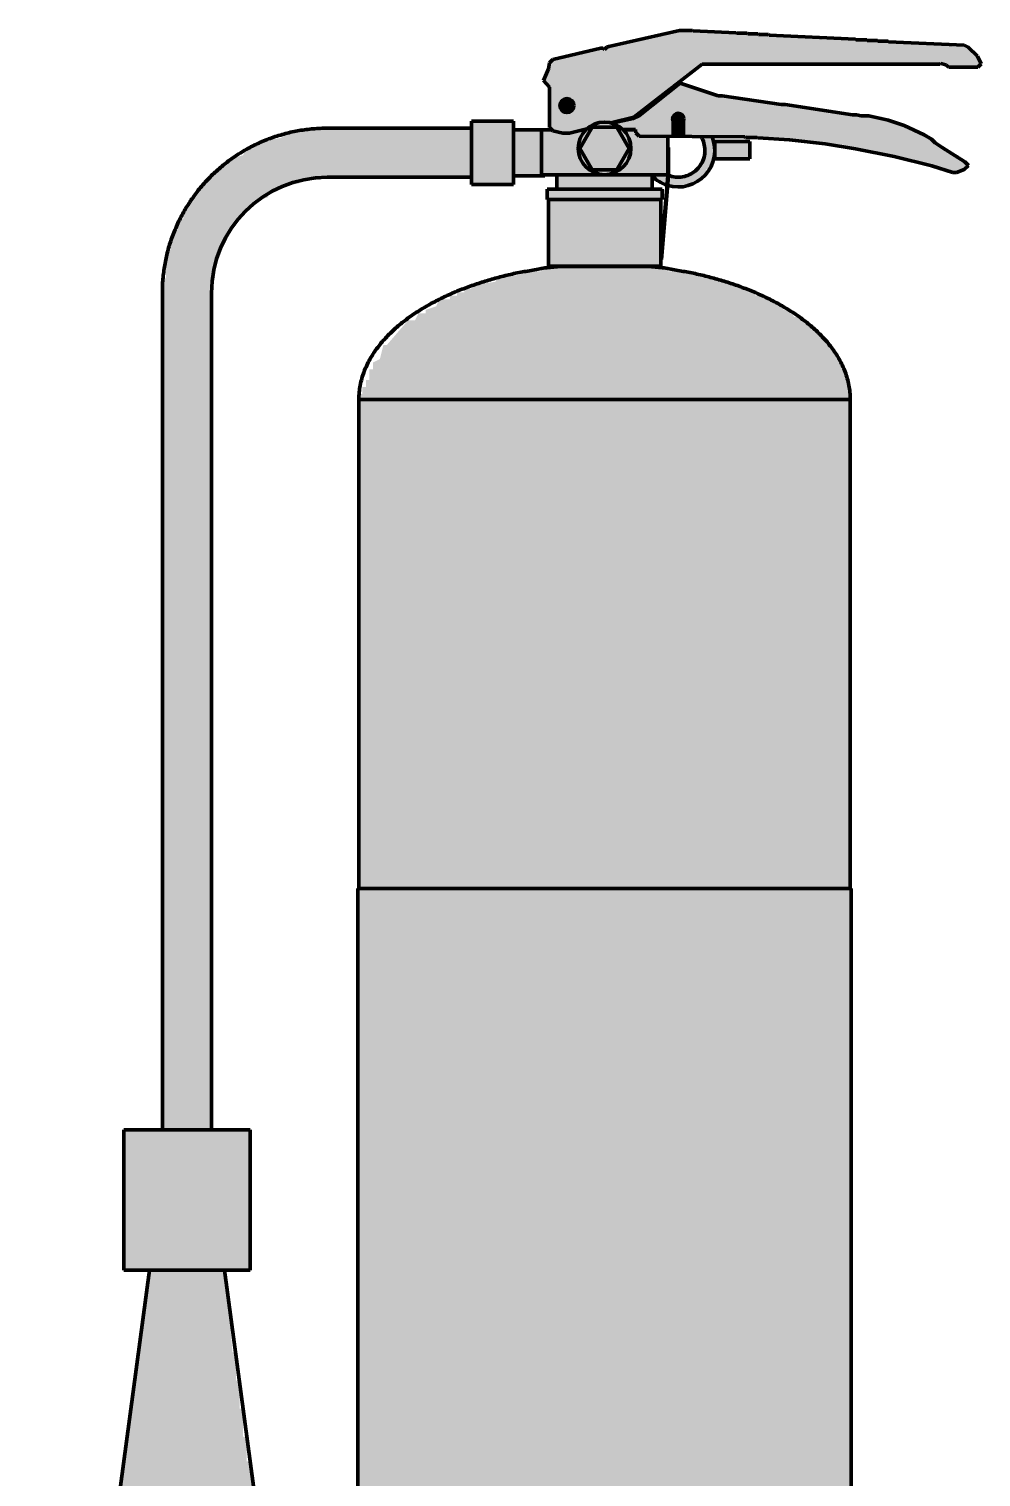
# Model space of a CAD drawing. Header units: millimetres. Extents: x 0 to 420, y 0 to 297.
# Drawn here: x 79.44 to 106.56, y 202.02 to 243.27 of the extents above; entities that cross this region are included whole.
import ezdxf

# ---------------------------------------------------------------- set-up
doc = ezdxf.new("R2010")
doc.units = ezdxf.units.MM
doc.layers.add('01-VISIBLE', color=7, linetype='CONTINUOUS', lineweight=70)
doc.layers.add('13-GRAFICA', color=30, linetype='CONTINUOUS', lineweight=18)

msp = doc.modelspace()

# ---------------------------------------------------------------- hatches: boundary and pattern name
at = {"layer": '13-GRAFICA', "true_color": 0xb21820}
h = msp.add_hatch(color=7, dxfattribs=at)
h.dxf.hatch_style = 1
h.paths.add_polyline_path([(95.737, 242.67), (95.737, 242.77), (96.136, 242.77), (96.136, 242.87), (96.636, 242.87), (96.636, 242.97), (97.037, 242.97), (97.037, 243.07), (97.537, 243.07), (97.537, 243.17), (97.936, 243.17), (97.936, 243.27), (98.337, 243.27), (98.337, 243.17), (100.236, 243.17), (100.236, 243.07), (102.036, 243.07), (102.036, 242.97), (103.936, 242.97), (103.936, 242.87), (105.737, 242.87), (105.737, 242.77), (106.237, 242.77), (106.237, 242.67), (106.537, 242.47), (106.537, 242.17), (105.636, 242.17), (105.636, 242.27), (98.537, 242.27), (98.337, 241.97), (98.136, 241.97), (97.936, 241.67), (97.736, 241.67), (97.436, 241.27), (97.236, 241.27), (97.037, 240.97), (96.837, 240.97), (96.837, 240.87), (96.537, 240.77), (96.537, 240.67), (95.436, 240.57), (95.337, 240.37), (94.936, 240.37), (94.936, 240.97), (94.936, 241.27), (94.936, 242.582)])
h = msp.add_hatch(color=7, dxfattribs=at)
h.dxf.hatch_style = 1
h.paths.add_polyline_path([(94.837, 242.47), (94.837, 242.57), (94.936, 242.582), (94.936, 241.27), (94.636, 241.27), (94.537, 240.97), (94.537, 242.42)])
h = msp.add_hatch(color=7, dxfattribs=at)
h.dxf.hatch_style = 1
h.paths.add_polyline_path([(94.237, 240.47), (94.237, 241.67), (94.136, 241.67), (94.237, 242.37), (94.537, 242.42), (94.537, 240.97), (94.537, 240.37), (94.337, 240.37), (94.337, 240.47)])
h = msp.add_hatch(color=7, dxfattribs=at)
h.dxf.hatch_style = 1
h.paths.add_polyline_path([(98.036, 241.77), (98.036, 241.67), (98.136, 241.67), (98.136, 240.77), (98.036, 240.77), (98.036, 240.87), (97.837, 240.87), (97.736, 240.67), (97.736, 241.545)])
h = msp.add_hatch(color=7, dxfattribs=at)
h.dxf.hatch_style = 1
h.paths.add_polyline_path([(96.237, 240.47), (96.136, 240.67), (96.636, 240.67), (96.636, 240.77), (96.837, 240.77), (96.936, 240.97), (97.136, 240.97), (97.436, 241.37), (97.636, 241.37), (97.636, 241.47), (97.736, 241.545), (97.736, 240.67), (97.736, 240.17), (96.837, 240.17), (96.736, 240.37), (96.337, 240.37), (96.337, 240.47)])
h = msp.add_hatch(color=7, dxfattribs=at)
h.dxf.hatch_style = 1
h.paths.add_polyline_path([(98.337, 241.67), (98.337, 241.57), (98.636, 241.57), (98.636, 241.47), (98.936, 241.47), (98.936, 241.37), (99.537, 241.37), (99.537, 241.27), (100.136, 241.27), (100.136, 241.17), (100.837, 241.17), (100.837, 241.07), (101.636, 241.07), (101.636, 240.97), (102.236, 240.97), (102.236, 240.87), (103.737, 240.77), (103.737, 240.67), (104.037, 240.67), (104.037, 240.57), (104.337, 240.57), (104.337, 240.47), (104.537, 240.47), (104.537, 240.37), (105.037, 240.27), (105.237, 239.97), (105.436, 239.97), (105.537, 239.77), (105.936, 239.67), (105.936, 239.57), (106.136, 239.47), (106.136, 239.27), (105.636, 239.17), (105.636, 239.27), (104.936, 239.37), (104.936, 239.47), (104.537, 239.47), (104.537, 239.57), (104.136, 239.57), (104.136, 239.67), (103.636, 239.67), (103.636, 239.77), (103.136, 239.77), (103.136, 239.87), (102.636, 239.87), (102.636, 239.97), (101.936, 239.97), (101.936, 240.07), (100.936, 240.07), (100.936, 240.17), (98.136, 240.17), (98.136, 240.67), (98.136, 240.77), (98.136, 241.67)])
at = {"layer": '13-GRAFICA', "true_color": 0xd6d9de}
h = msp.add_hatch(color=7, dxfattribs=at)
h.dxf.hatch_style = 1
h.paths.add_polyline_path([(94.636, 240.87), (94.537, 241.17), (94.636, 241.17), (94.636, 241.27), (94.936, 241.27), (94.936, 240.97)])
at = {"layer": '13-GRAFICA', "true_color": 0xb21820}
h = msp.add_hatch(color=7, dxfattribs=at)
h.dxf.hatch_style = 1
h.paths.add_polyline_path([(94.936, 240.27), (94.537, 240.27), (94.537, 240.37), (94.537, 240.97), (94.837, 240.87), (94.837, 240.97), (94.936, 240.97), (94.936, 240.37)])
at = {"layer": '13-GRAFICA', "true_color": 0xcba23e}
h = msp.add_hatch(color=7, dxfattribs=at)
h.dxf.hatch_style = 1
h.paths.add_polyline_path([(92.037, 238.87), (92.037, 240.67), (93.237, 240.67), (93.237, 238.87)])
h = msp.add_hatch(color=7, dxfattribs=at)
h.dxf.hatch_style = 1
h.paths.add_polyline_path([(93.237, 239.07), (93.237, 240.37), (94.537, 240.37), (94.537, 240.27), (94.936, 240.27), (94.936, 240.37), (95.337, 240.37), (95.436, 240.57), (96.237, 240.57), (96.337, 240.37), (96.736, 240.37), (96.837, 240.17), (97.636, 240.17), (97.636, 239.07)])
at = {"layer": '13-GRAFICA', "true_color": 0xd6d9de}
h = msp.add_hatch(color=7, dxfattribs=at)
h.dxf.hatch_style = 1
h.paths.add_polyline_path([(97.837, 240.87), (98.136, 240.77), (98.036, 240.57), (97.736, 240.67)])
at = {"layer": '13-GRAFICA', "true_color": 0xb21820}
h = msp.add_hatch(color=7, dxfattribs=at)
h.dxf.hatch_style = 1
h.paths.add_polyline_path([(97.736, 240.17), (97.736, 240.67), (98.036, 240.57), (98.036, 240.67), (98.136, 240.67), (98.136, 240.17)])
at = {"layer": '13-GRAFICA', "true_color": 0x202020}
h = msp.add_hatch(color=7, dxfattribs=at)
h.dxf.hatch_style = 1
h.paths.add_polyline_path([(83.237, 211.87), (83.237, 236.17), (83.337, 236.17), (83.337, 236.87), (83.436, 236.87), (83.636, 237.77), (83.837, 237.87), (83.837, 238.07), (83.936, 238.07), (83.936, 238.27), (84.136, 238.37), (84.136, 238.57), (84.237, 238.57), (85.136, 239.57), (85.537, 239.67), (85.636, 239.87), (85.837, 239.87), (85.837, 239.97), (86.037, 239.97), (86.037, 240.07), (86.636, 240.17), (86.636, 240.27), (86.837, 240.27), (86.837, 240.37), (87.737, 240.37), (87.737, 240.47), (92.037, 240.47), (92.037, 239.07), (87.737, 239.07), (87.737, 238.97), (87.136, 238.97), (87.136, 238.87), (86.537, 238.77), (86.537, 238.67), (86.337, 238.67), (86.237, 238.47), (85.837, 238.37), (85.837, 238.27), (85.337, 237.87), (85.337, 237.67), (85.136, 237.57), (85.136, 237.37), (85.037, 237.37), (85.037, 237.17), (84.936, 237.17), (84.936, 236.97), (84.837, 236.97), (84.837, 236.67), (84.737, 236.67), (84.737, 236.17), (84.636, 236.17), (84.636, 211.87)])
at = {"layer": '13-GRAFICA', "true_color": 0xd6d9de}
h = msp.add_hatch(color=7, dxfattribs=at)
h.dxf.hatch_style = 1
h.paths.add_polyline_path([(97.436, 238.97), (97.236, 238.97), (97.236, 239.07), (98.237, 239.07), (98.237, 239.17), (98.436, 239.17), (98.537, 239.47), (98.636, 239.47), (98.636, 239.77), (98.736, 239.77), (98.736, 239.87), (98.636, 239.87), (98.636, 240.17), (98.936, 240.17), (98.936, 239.37), (98.736, 239.27), (98.636, 238.97), (98.436, 238.97), (98.436, 238.87), (98.237, 238.87), (98.237, 238.77), (97.636, 238.77), (97.636, 238.87), (97.436, 238.87)])
at = {"layer": '13-GRAFICA', "true_color": 0xffd200}
h = msp.add_hatch(color=7, dxfattribs=at)
h.dxf.hatch_style = 1
h.paths.add_polyline_path([(98.936, 239.57), (98.936, 240.07), (99.936, 240.07), (99.936, 239.57)])
at = {"layer": '13-GRAFICA', "true_color": 0xcba23e}
h = msp.add_hatch(color=7, dxfattribs=at)
h.dxf.hatch_style = 1
h.paths.add_polyline_path([(94.436, 238.67), (94.436, 239.07), (97.236, 239.07), (97.236, 238.67)])
at = {"layer": '13-GRAFICA', "true_color": 0xb21820}
h = msp.add_hatch(color=7, dxfattribs=at)
h.dxf.hatch_style = 1
h.paths.add_polyline_path([(88.837, 218.77), (88.837, 232.87), (88.936, 232.87), (88.936, 233.07), (89.037, 233.07), (89.037, 233.27), (89.136, 233.27), (89.136, 233.57), (89.237, 233.57), (89.237, 233.77), (89.436, 233.87), (89.537, 234.27), (89.636, 234.27), (90.237, 234.97), (90.436, 234.97), (90.537, 235.17), (90.737, 235.17), (90.737, 235.27), (91.037, 235.37), (91.136, 235.57), (91.436, 235.57), (91.436, 235.67), (91.636, 235.67), (91.636, 235.77), (91.837, 235.77), (91.837, 235.87), (92.037, 235.87), (92.037, 235.97), (92.737, 236.07), (92.737, 236.17), (93.436, 236.27), (93.436, 236.37), (94.037, 236.37), (94.037, 236.47), (94.237, 236.47), (94.237, 238.67), (97.436, 238.67), (97.436, 236.47), (97.636, 236.47), (97.636, 236.37), (98.337, 236.37), (98.337, 236.27), (98.736, 236.27), (98.736, 236.17), (99.037, 236.17), (99.037, 236.07), (99.436, 236.07), (99.436, 235.97), (99.736, 235.97), (99.736, 235.87), (99.936, 235.87), (99.936, 235.77), (100.136, 235.77), (100.136, 235.67), (100.436, 235.67), (100.436, 235.57), (100.837, 235.47), (100.936, 235.27), (101.136, 235.27), (101.237, 235.07), (101.436, 235.07), (101.537, 234.87), (101.736, 234.87), (101.736, 234.77), (102.236, 234.37), (102.236, 234.17), (102.436, 234.07), (102.436, 233.87), (102.636, 233.77), (102.636, 233.47), (102.736, 233.47), (102.736, 233.17), (102.837, 233.17), (102.837, 218.77)])
at = {"layer": '13-GRAFICA', "true_color": 0xffffff}
h = msp.add_hatch(color=7, dxfattribs=at)
h.dxf.hatch_style = 1
h.paths.add_polyline_path([(88.837, 195.37), (88.837, 218.77), (102.837, 218.77), (102.837, 195.37)])
at = {"layer": '13-GRAFICA', "true_color": 0x202020}
h = msp.add_hatch(color=7, dxfattribs=at)
h.dxf.hatch_style = 1
h.paths.add_polyline_path([(82.136, 207.87), (82.136, 211.87), (85.737, 211.87), (85.737, 207.87)])
h = msp.add_hatch(color=7, dxfattribs=at)
h.dxf.hatch_style = 1
h.paths.add_polyline_path([(80.136, 187.27), (80.237, 188.77), (80.337, 188.77), (80.337, 189.47), (80.436, 189.47), (80.436, 190.17), (80.537, 190.17), (80.537, 190.97), (80.636, 190.97), (80.636, 191.67), (80.737, 191.67), (80.737, 192.47), (80.837, 192.47), (80.837, 193.17), (80.936, 193.17), (80.936, 193.97), (81.037, 193.97), (81.037, 194.67), (81.136, 194.67), (81.136, 195.37), (81.237, 195.37), (81.237, 196.17), (81.337, 196.17), (81.337, 196.87), (81.436, 196.87), (81.436, 197.67), (81.537, 197.67), (81.537, 198.37), (81.636, 198.37), (81.636, 199.17), (81.737, 199.17), (81.737, 199.87), (81.837, 199.87), (81.837, 200.57), (81.936, 200.57), (81.936, 201.37), (82.037, 201.37), (82.037, 202.07), (82.136, 202.07), (82.136, 202.87), (82.237, 202.87), (82.237, 203.57), (82.337, 203.57), (82.337, 204.37), (82.436, 204.37), (82.436, 205.07), (82.537, 205.07), (82.537, 205.77), (82.636, 205.77), (82.636, 206.57), (82.737, 206.57), (82.837, 207.87), (85.037, 207.87), (85.237, 205.57), (85.337, 205.57), (85.337, 204.77), (85.436, 204.77), (85.436, 203.97), (85.537, 203.97), (85.537, 203.17), (85.636, 203.17), (85.636, 202.47), (85.737, 202.47), (85.837, 200.87), (85.936, 200.87), (85.936, 200.17), (86.037, 200.17), (86.037, 199.37), (86.136, 199.37), (86.136, 198.67), (86.237, 198.67), (86.237, 197.87), (86.337, 197.87), (86.337, 197.07), (86.436, 197.07), (86.436, 196.37), (86.537, 196.37), (86.537, 195.57), (86.636, 195.57), (86.636, 194.77), (86.737, 194.77), (86.737, 194.07), (86.837, 194.07), (86.936, 192.47), (87.037, 192.47), (87.037, 191.77), (87.136, 191.77), (87.237, 190.17), (87.337, 190.17), (87.337, 189.47), (87.436, 189.47), (87.537, 187.87), (87.636, 187.87), (87.737, 186.47), (87.837, 186.47), (87.936, 185.17), (88.037, 185.17), (88.037, 184.57), (88.136, 184.57), (88.136, 183.97), (88.237, 183.97), (88.237, 183.37), (88.337, 183.37), (88.436, 182.37), (79.436, 182.37), (79.537, 183.57), (79.636, 183.57), (79.636, 184.27), (79.737, 184.27), (79.737, 184.97), (79.837, 184.97), (79.837, 185.77), (79.936, 185.77), (79.936, 186.47), (80.037, 186.47), (80.037, 187.27)])

# ---------------------------------------------------------------- linework, layer by layer
at = {"layer": '01-VISIBLE'}
for p, q in [((97.971, 243.23), (95.956, 242.773)), ((98.343, 243.23), (97.971, 243.23)), ((98.359, 243.213), (98.343, 243.23)), ((99.579, 243.162), (98.359, 243.213)), ((99.596, 243.146), (99.579, 243.162)), ((99.9, 243.146), (99.596, 243.146)), ((99.918, 243.129), (99.9, 243.146)), ((100.206, 243.129), (99.918, 243.129)), ((100.222, 243.112), (100.206, 243.129)), ((100.511, 243.112), (100.222, 243.112)), ((100.528, 243.095), (100.511, 243.112)), ((102.983, 242.976), (100.528, 243.095)), ((102.999, 242.959), (102.983, 242.976)), ((95.734, 242.722), (94.364, 242.4)), ((95.785, 242.722), (95.734, 242.722)), ((95.837, 242.688), (95.785, 242.722)), ((95.904, 242.756), (95.837, 242.688)), ((95.956, 242.773), (95.904, 242.756)), ((103.305, 242.959), (102.999, 242.959)), ((103.322, 242.942), (103.305, 242.959)), ((103.609, 242.942), (103.322, 242.942)), ((103.626, 242.925), (103.609, 242.942)), ((103.913, 242.925), (103.626, 242.925)), ((103.93, 242.908), (103.913, 242.925)), ((106.082, 242.807), (103.93, 242.908)), ((106.2, 242.756), (106.082, 242.807)), ((106.463, 242.494), (106.2, 242.756)), ((94.237, 242.138), (94.1, 241.799)), ((94.27, 242.307), (94.237, 242.138)), ((94.364, 242.4), (94.27, 242.307)), ((96.666, 240.758), (98.614, 242.265)), ((98.614, 242.265), (105.386, 242.265)), ((105.386, 242.265), (105.421, 242.282)), ((105.421, 242.282), (105.556, 242.248)), ((105.556, 242.248), (105.641, 242.18)), ((105.641, 242.18), (106.471, 242.18)), ((106.564, 242.273), (106.463, 242.494)), ((106.471, 242.18), (106.564, 242.273)), ((94.1, 241.799), (94.27, 241.613)), ((94.27, 241.613), (94.27, 240.462)), ((97.987, 241.723), (96.835, 240.809)), ((99.07, 241.368), (97.987, 241.723)), ((99.189, 241.368), (99.07, 241.368)), ((100.865, 241.114), (99.189, 241.368)), ((100.984, 241.114), (100.865, 241.114)), ((102.898, 240.826), (100.984, 241.114)), ((93.246, 240.644), (92.046, 240.644)), ((96.019, 240.596), (96.666, 240.758)), ((96.65, 240.724), (96.043, 240.589)), ((96.835, 240.809), (96.65, 240.724)), ((96.65, 240.724), (96.823, 240.803)), ((103.017, 240.826), (102.898, 240.826)), ((103.151, 240.792), (103.017, 240.826)), ((103.371, 240.792), (103.151, 240.792)), ((103.913, 240.673), (103.371, 240.792)), ((104.371, 240.521), (103.913, 240.673)), ((104.947, 240.25), (104.371, 240.521)), ((92.046, 240.444), (87.936, 240.444)), ((94.037, 240.399), (93.246, 240.399)), ((94.037, 239.119), (94.037, 240.399)), ((94.27, 240.462), (94.364, 240.368)), ((94.314, 240.399), (94.314, 240.418)), ((94.364, 240.368), (94.651, 240.301)), ((94.651, 240.301), (94.838, 240.301)), ((94.838, 240.301), (95.333, 240.424)), ((95.487, 240.475), (95.136, 239.869)), ((95.23, 240.399), (95.306, 240.399)), ((96.186, 240.475), (95.487, 240.475)), ((96.537, 239.869), (96.186, 240.475)), ((96.364, 240.402), (96.718, 240.402)), ((96.367, 240.399), (96.718, 240.399)), ((96.718, 240.402), (96.725, 240.309)), ((96.725, 240.309), (96.819, 240.216)), ((96.819, 240.216), (99.832, 240.199)), ((97.636, 239.119), (97.636, 240.211)), ((99.832, 240.199), (99.85, 240.182)), ((99.85, 240.182), (100.189, 240.182)), ((100.189, 240.182), (100.206, 240.165)), ((100.206, 240.165), (101.103, 240.114)), ((101.103, 240.114), (102.118, 239.996)), ((105.15, 240.131), (104.947, 240.25)), ((105.252, 240.03), (105.15, 240.131)), ((95.136, 239.869), (95.487, 239.262)), ((96.186, 239.262), (96.537, 239.869)), ((97.639, 239.889), (97.659, 239.889)), ((97.639, 239.089), (97.639, 239.889)), ((97.659, 239.889), (97.659, 239.088)), ((98.977, 240.069), (99.977, 240.069)), ((102.118, 239.996), (102.983, 239.86)), ((102.983, 239.86), (104.084, 239.64)), ((105.454, 239.894), (105.252, 240.03)), ((106.099, 239.488), (105.454, 239.894)), ((95.487, 239.262), (96.186, 239.262)), ((98.977, 239.569), (99.977, 239.569)), ((104.084, 239.64), (105.166, 239.369)), ((105.166, 239.369), (105.76, 239.183)), ((105.862, 239.183), (106.082, 239.268)), ((106.082, 239.268), (106.209, 239.378)), ((106.209, 239.378), (106.099, 239.488)), ((92.046, 239.044), (87.936, 239.044)), ((93.246, 238.844), (92.046, 238.844)), ((94.136, 239.089), (93.246, 239.089)), ((94.436, 239.119), (95.837, 239.119)), ((94.477, 238.709), (94.477, 239.119)), ((95.837, 239.119), (97.236, 239.119)), ((97.197, 238.709), (97.197, 239.119)), ((97.439, 236.709), (97.639, 239.089)), ((97.659, 239.088), (97.459, 236.707)), ((105.76, 239.183), (105.862, 239.183)), ((94.197, 238.409), (94.197, 238.709)), ((97.477, 238.409), (97.477, 238.709)), ((94.237, 236.509), (94.237, 238.409)), ((97.436, 236.509), (97.436, 238.409)), ((97.459, 236.707), (97.439, 236.709)), ((83.237, 235.744), (83.237, 211.91)), ((84.636, 235.744), (84.636, 211.91)), ((88.837, 218.787), (88.837, 232.72)), ((102.837, 218.787), (102.837, 232.72)), ((88.806, 195.392), (88.806, 218.787)), ((102.867, 195.392), (102.867, 218.787)), ((82.136, 207.91), (82.136, 211.91)), ((85.737, 207.91), (85.737, 211.91)), ((82.869, 207.91), (79.436, 182.41)), ((85.004, 207.91), (86.943, 193.502))]:
    msp.add_line(p, q, dxfattribs=at)
for points in [[(92.046, 238.844), (92.046, 238.894), (92.046, 238.944), (92.046, 238.994), (92.046, 239.044), (92.046, 239.094), (92.046, 239.144), (92.046, 239.194), (92.046, 239.244), (92.046, 239.294), (92.046, 239.344), (92.046, 239.394), (92.046, 239.444), (92.046, 239.494), (92.046, 239.544), (92.046, 239.594), (92.046, 239.644), (92.046, 239.694), (92.046, 239.744), (92.046, 239.794), (92.046, 239.844), (92.046, 239.894), (92.046, 239.944), (92.046, 239.994), (92.046, 240.044), (92.046, 240.094), (92.046, 240.144), (92.046, 240.194), (92.046, 240.244), (92.046, 240.294), (92.046, 240.344), (92.046, 240.394), (92.046, 240.444), (92.046, 240.494), (92.046, 240.544), (92.046, 240.594), (92.046, 240.644)], [(93.246, 238.844), (93.246, 238.894), (93.246, 238.944), (93.246, 238.994), (93.246, 239.044), (93.246, 239.094), (93.246, 239.144), (93.246, 239.194), (93.246, 239.244), (93.246, 239.294), (93.246, 239.344), (93.246, 239.394), (93.246, 239.444), (93.246, 239.494), (93.246, 239.544), (93.246, 239.594), (93.246, 239.644), (93.246, 239.694), (93.246, 239.744), (93.246, 239.794), (93.246, 239.844), (93.246, 239.894), (93.246, 239.944), (93.246, 239.994), (93.246, 240.044), (93.246, 240.094), (93.246, 240.144), (93.246, 240.194), (93.246, 240.244), (93.246, 240.294), (93.246, 240.344), (93.246, 240.394), (93.246, 240.444), (93.246, 240.494), (93.246, 240.544), (93.246, 240.594), (93.246, 240.644)], [(97.853, 240.845), (97.853, 240.845), (97.853, 240.845), (97.853, 240.845), (97.853, 240.845), (97.853, 240.845), (97.853, 240.845)], [(87.936, 240.444), (87.886, 240.443), (87.836, 240.442), (87.786, 240.441), (87.736, 240.439), (87.686, 240.437), (87.635, 240.434), (87.585, 240.43), (87.535, 240.426), (87.485, 240.422), (87.435, 240.417), (87.385, 240.411), (87.335, 240.405), (87.286, 240.398), (87.236, 240.391), (87.186, 240.383), (87.137, 240.375), (87.087, 240.366), (87.038, 240.357), (86.989, 240.347), (86.94, 240.337), (86.891, 240.326), (86.842, 240.314), (86.793, 240.302), (86.744, 240.29), (86.696, 240.277), (86.647, 240.263), (86.599, 240.249), (86.551, 240.235), (86.503, 240.22), (86.455, 240.204), (86.408, 240.188), (86.361, 240.171), (86.313, 240.154), (86.266, 240.137), (86.219, 240.119), (86.173, 240.1), (86.126, 240.081), (86.08, 240.061), (86.034, 240.041), (85.988, 240.021), (85.943, 240), (85.897, 239.978), (85.852, 239.956), (85.807, 239.934), (85.763, 239.911), (85.718, 239.887), (85.674, 239.863), (85.63, 239.839), (85.586, 239.814), (85.543, 239.789), (85.5, 239.763), (85.457, 239.736), (85.415, 239.71), (85.372, 239.683), (85.331, 239.655), (85.289, 239.627), (85.248, 239.598), (85.207, 239.569), (85.166, 239.54), (85.125, 239.51), (85.085, 239.48), (85.046, 239.449), (85.006, 239.418), (84.967, 239.387), (84.928, 239.355), (84.89, 239.322), (84.852, 239.29), (84.814, 239.256), (84.777, 239.223), (84.74, 239.189), (84.703, 239.155), (84.667, 239.12), (84.631, 239.085), (84.595, 239.049), (84.56, 239.013), (84.526, 238.977), (84.491, 238.94), (84.457, 238.903), (84.424, 238.866), (84.39, 238.828), (84.358, 238.79), (84.325, 238.752), (84.293, 238.713), (84.262, 238.674), (84.231, 238.635), (84.2, 238.595), (84.17, 238.555), (84.14, 238.514), (84.111, 238.474), (84.082, 238.433), (84.053, 238.391), (84.025, 238.35), (83.997, 238.308), (83.97, 238.265), (83.944, 238.223), (83.917, 238.18), (83.892, 238.137), (83.866, 238.094), (83.841, 238.05), (83.817, 238.006), (83.793, 237.962), (83.769, 237.917), (83.746, 237.873), (83.724, 237.828), (83.702, 237.783), (83.68, 237.737), (83.659, 237.692), (83.639, 237.646), (83.619, 237.6), (83.599, 237.554), (83.58, 237.507), (83.561, 237.461), (83.543, 237.414), (83.526, 237.367), (83.509, 237.32), (83.492, 237.272), (83.476, 237.225), (83.46, 237.177), (83.445, 237.129), (83.431, 237.081), (83.417, 237.033), (83.403, 236.984), (83.39, 236.936), (83.378, 236.887), (83.366, 236.838), (83.354, 236.789), (83.343, 236.74), (83.333, 236.691), (83.323, 236.642), (83.314, 236.593), (83.305, 236.543), (83.297, 236.494), (83.289, 236.444), (83.282, 236.394), (83.275, 236.345), (83.269, 236.295), (83.263, 236.245), (83.258, 236.195), (83.254, 236.145), (83.25, 236.095), (83.246, 236.045), (83.243, 235.995), (83.241, 235.944), (83.239, 235.894), (83.238, 235.844), (83.237, 235.794), (83.237, 235.744)], [(94.037, 240.399), (94.086, 240.399), (94.135, 240.399), (94.185, 240.399), (94.234, 240.399), (94.283, 240.399), (94.333, 240.399)], [(98.585, 240.206), (98.61, 240.161), (98.632, 240.115), (98.651, 240.067), (98.667, 240.019), (98.679, 239.969), (98.688, 239.919), (98.694, 239.868), (98.696, 239.817), (98.695, 239.765), (98.691, 239.714), (98.683, 239.664), (98.671, 239.614), (98.656, 239.565), (98.638, 239.517), (98.617, 239.47), (98.593, 239.425), (98.565, 239.382), (98.535, 239.341), (98.502, 239.301), (98.467, 239.264), (98.429, 239.23), (98.389, 239.198), (98.347, 239.169), (98.303, 239.143), (98.257, 239.12), (98.21, 239.1), (98.162, 239.083), (98.112, 239.069), (98.062, 239.059), (98.011, 239.052), (97.96, 239.049), (97.909, 239.049), (97.858, 239.053), (97.807, 239.06), (97.757, 239.07), (97.708, 239.084), (97.659, 239.101)], [(98.977, 240.069), (98.977, 240.019), (98.977, 239.969), (98.977, 239.919), (98.977, 239.869), (98.977, 239.819), (98.977, 239.769), (98.977, 239.719), (98.977, 239.669), (98.977, 239.619), (98.977, 239.569)], [(99.977, 240.069), (99.977, 240.019), (99.977, 239.969), (99.977, 239.919), (99.977, 239.869), (99.977, 239.819), (99.977, 239.769), (99.977, 239.719), (99.977, 239.669), (99.977, 239.619), (99.977, 239.569)], [(94.037, 239.119), (94.094, 239.119), (94.151, 239.119), (94.208, 239.119), (94.265, 239.119), (94.322, 239.119), (94.379, 239.119), (94.436, 239.119)], [(94.136, 239.089), (94.136, 239.094), (94.136, 239.099), (94.136, 239.104), (94.136, 239.109), (94.136, 239.114), (94.136, 239.119)], [(97.636, 239.119), (97.579, 239.119), (97.522, 239.119), (97.465, 239.119), (97.408, 239.119), (97.351, 239.119), (97.294, 239.119), (97.236, 239.119)], [(97.639, 239.109), (97.636, 239.111), (97.632, 239.112), (97.629, 239.114), (97.625, 239.115), (97.621, 239.117), (97.618, 239.119)], [(94.197, 238.709), (94.247, 238.709), (94.297, 238.709), (94.348, 238.709), (94.398, 238.709), (94.449, 238.709), (94.499, 238.709), (94.55, 238.709), (94.6, 238.709), (94.651, 238.709), (94.701, 238.709), (94.752, 238.709), (94.802, 238.709), (94.853, 238.709), (94.903, 238.709), (94.953, 238.709), (95.004, 238.709), (95.054, 238.709), (95.105, 238.709), (95.155, 238.709), (95.206, 238.709), (95.256, 238.709), (95.307, 238.709), (95.357, 238.709), (95.408, 238.709), (95.458, 238.709), (95.508, 238.709), (95.559, 238.709), (95.609, 238.709), (95.66, 238.709), (95.71, 238.709), (95.761, 238.709), (95.811, 238.709), (95.862, 238.709), (95.912, 238.709), (95.963, 238.709), (96.013, 238.709), (96.064, 238.709), (96.114, 238.709), (96.165, 238.709), (96.215, 238.709), (96.265, 238.709), (96.316, 238.709), (96.366, 238.709), (96.417, 238.709), (96.467, 238.709), (96.518, 238.709), (96.568, 238.709), (96.619, 238.709), (96.669, 238.709), (96.72, 238.709), (96.77, 238.709), (96.82, 238.709), (96.871, 238.709), (96.921, 238.709), (96.972, 238.709), (97.022, 238.709), (97.073, 238.709), (97.123, 238.709), (97.174, 238.709), (97.224, 238.709), (97.275, 238.709), (97.325, 238.709), (97.376, 238.709), (97.426, 238.709), (97.477, 238.709)], [(94.197, 238.409), (94.247, 238.409), (94.297, 238.409), (94.348, 238.409), (94.398, 238.409), (94.449, 238.409), (94.499, 238.409), (94.55, 238.409), (94.6, 238.409), (94.651, 238.409), (94.701, 238.409), (94.752, 238.409), (94.802, 238.409), (94.853, 238.409), (94.903, 238.409), (94.953, 238.409), (95.004, 238.409), (95.054, 238.409), (95.105, 238.409), (95.155, 238.409), (95.206, 238.409), (95.256, 238.409), (95.307, 238.409), (95.357, 238.409), (95.408, 238.409), (95.458, 238.409), (95.508, 238.409), (95.559, 238.409), (95.609, 238.409), (95.66, 238.409), (95.71, 238.409), (95.761, 238.409), (95.811, 238.409), (95.862, 238.409), (95.912, 238.409), (95.963, 238.409), (96.013, 238.409), (96.064, 238.409), (96.114, 238.409), (96.165, 238.409), (96.215, 238.409), (96.265, 238.409), (96.316, 238.409), (96.366, 238.409), (96.417, 238.409), (96.467, 238.409), (96.518, 238.409), (96.568, 238.409), (96.619, 238.409), (96.669, 238.409), (96.72, 238.409), (96.77, 238.409), (96.82, 238.409), (96.871, 238.409), (96.921, 238.409), (96.972, 238.409), (97.022, 238.409), (97.073, 238.409), (97.123, 238.409), (97.174, 238.409), (97.224, 238.409), (97.275, 238.409), (97.325, 238.409), (97.376, 238.409), (97.426, 238.409), (97.477, 238.409)], [(88.837, 232.72), (88.837, 232.77), (88.839, 232.82), (88.842, 232.87), (88.846, 232.92), (88.851, 232.97), (88.858, 233.019), (88.865, 233.069), (88.874, 233.118), (88.884, 233.167), (88.895, 233.216), (88.907, 233.264), (88.92, 233.313), (88.934, 233.361), (88.949, 233.408), (88.965, 233.456), (88.983, 233.503), (89.001, 233.549), (89.02, 233.595), (89.04, 233.641), (89.06, 233.687), (89.082, 233.732), (89.105, 233.776), (89.128, 233.82), (89.152, 233.864), (89.178, 233.908), (89.203, 233.95), (89.23, 233.993), (89.257, 234.035), (89.285, 234.076), (89.314, 234.117), (89.343, 234.158), (89.373, 234.198), (89.403, 234.238), (89.434, 234.277), (89.466, 234.316), (89.498, 234.354), (89.53, 234.392), (89.564, 234.429), (89.597, 234.466), (89.632, 234.502), (89.666, 234.539), (89.701, 234.574), (89.737, 234.609), (89.773, 234.644), (89.809, 234.678), (89.846, 234.712), (89.883, 234.746), (89.921, 234.779), (89.959, 234.811), (89.997, 234.843), (90.035, 234.875), (90.074, 234.907), (90.114, 234.938), (90.153, 234.968), (90.193, 234.998), (90.233, 235.028), (90.274, 235.058), (90.314, 235.087), (90.355, 235.115), (90.397, 235.143), (90.438, 235.171), (90.48, 235.199), (90.522, 235.226), (90.564, 235.253), (90.606, 235.279), (90.649, 235.305), (90.692, 235.331), (90.735, 235.357), (90.778, 235.382), (90.822, 235.407), (90.865, 235.431), (90.909, 235.455), (90.953, 235.479), (90.997, 235.502), (91.042, 235.525), (91.086, 235.548), (91.131, 235.571), (91.176, 235.593), (91.221, 235.615), (91.266, 235.636), (91.311, 235.658), (91.356, 235.679), (91.402, 235.699), (91.447, 235.72), (91.493, 235.74), (91.539, 235.76), (91.585, 235.779), (91.631, 235.798), (91.678, 235.817), (91.724, 235.836), (91.77, 235.854), (91.817, 235.872), (91.864, 235.89), (91.911, 235.908), (91.957, 235.925), (92.004, 235.943), (92.052, 235.959), (92.099, 235.976), (92.146, 235.992), (92.193, 236.008), (92.241, 236.024), (92.288, 236.039), (92.336, 236.054), (92.384, 236.069), (92.432, 236.084), (92.479, 236.098), (92.527, 236.112), (92.575, 236.126), (92.624, 236.14), (92.672, 236.154), (92.72, 236.167), (92.768, 236.18), (92.816, 236.193), (92.865, 236.206), (92.913, 236.219), (92.961, 236.232), (93.01, 236.244), (93.058, 236.256), (93.107, 236.268), (93.156, 236.279), (93.204, 236.29), (93.253, 236.301), (93.302, 236.311), (93.351, 236.32), (93.4, 236.33), (93.45, 236.339), (93.499, 236.348), (93.548, 236.357), (93.597, 236.365), (93.647, 236.374), (93.696, 236.382), (93.745, 236.39), (93.795, 236.398), (93.844, 236.407), (93.893, 236.415), (93.942, 236.424), (93.991, 236.434), (94.039, 236.449), (94.088, 236.456), (94.138, 236.462), (94.188, 236.468), (94.237, 236.473), (94.287, 236.478), (94.337, 236.483), (94.386, 236.488), (94.436, 236.493), (94.486, 236.498), (94.536, 236.503), (94.585, 236.508)], [(94.237, 236.509), (94.287, 236.509), (94.337, 236.509), (94.386, 236.509), (94.436, 236.509), (94.487, 236.509), (94.537, 236.509), (94.587, 236.509), (94.636, 236.509), (94.686, 236.509), (94.737, 236.509), (94.787, 236.509), (94.837, 236.509), (94.886, 236.509), (94.936, 236.509), (94.987, 236.509), (95.037, 236.509), (95.087, 236.509), (95.136, 236.509), (95.186, 236.509), (95.237, 236.509), (95.287, 236.509), (95.337, 236.509), (95.386, 236.509), (95.436, 236.509), (95.487, 236.509), (95.537, 236.509), (95.587, 236.509), (95.636, 236.509), (95.686, 236.509), (95.737, 236.509), (95.787, 236.509), (95.837, 236.509), (95.886, 236.509), (95.936, 236.509), (95.987, 236.509), (96.037, 236.509), (96.087, 236.509), (96.136, 236.509), (96.186, 236.509), (96.237, 236.509), (96.287, 236.509), (96.337, 236.509), (96.386, 236.509), (96.436, 236.509), (96.487, 236.509), (96.537, 236.509), (96.587, 236.509), (96.636, 236.509), (96.686, 236.509), (96.736, 236.509), (96.787, 236.509), (96.837, 236.509), (96.886, 236.509), (96.936, 236.509), (96.986, 236.509), (97.037, 236.509), (97.087, 236.509), (97.136, 236.509), (97.186, 236.509), (97.236, 236.509), (97.287, 236.509), (97.337, 236.509), (97.386, 236.509), (97.436, 236.509)], [(97.087, 236.508), (97.037, 236.508), (96.987, 236.508), (96.937, 236.508), (96.887, 236.508), (96.837, 236.508), (96.787, 236.508), (96.737, 236.508), (96.687, 236.508), (96.637, 236.508), (96.587, 236.508), (96.537, 236.508), (96.487, 236.508), (96.437, 236.508), (96.387, 236.508), (96.337, 236.508), (96.287, 236.508), (96.237, 236.508), (96.187, 236.508), (96.137, 236.508), (96.087, 236.508), (96.037, 236.508), (95.987, 236.508), (95.937, 236.508), (95.887, 236.508), (95.837, 236.508), (95.786, 236.508), (95.736, 236.508), (95.686, 236.508), (95.636, 236.508), (95.586, 236.508), (95.536, 236.508), (95.486, 236.508), (95.436, 236.508), (95.386, 236.508), (95.336, 236.508), (95.286, 236.508), (95.236, 236.508), (95.186, 236.508), (95.136, 236.508), (95.086, 236.508), (95.036, 236.508), (94.986, 236.508), (94.936, 236.508), (94.886, 236.508), (94.836, 236.508), (94.786, 236.508), (94.736, 236.508), (94.686, 236.508), (94.636, 236.508), (94.585, 236.508)], [(102.837, 232.72), (102.836, 232.77), (102.834, 232.82), (102.831, 232.87), (102.827, 232.92), (102.822, 232.97), (102.815, 233.019), (102.808, 233.069), (102.799, 233.118), (102.789, 233.167), (102.778, 233.216), (102.766, 233.264), (102.753, 233.313), (102.739, 233.361), (102.724, 233.408), (102.708, 233.456), (102.691, 233.503), (102.672, 233.549), (102.653, 233.595), (102.633, 233.641), (102.612, 233.687), (102.591, 233.732), (102.568, 233.776), (102.545, 233.82), (102.52, 233.864), (102.495, 233.908), (102.47, 233.95), (102.443, 233.993), (102.416, 234.035), (102.388, 234.076), (102.36, 234.117), (102.33, 234.158), (102.3, 234.198), (102.27, 234.238), (102.239, 234.277), (102.207, 234.316), (102.175, 234.354), (102.143, 234.392), (102.109, 234.429), (102.076, 234.466), (102.041, 234.503), (102.007, 234.539), (101.972, 234.574), (101.936, 234.609), (101.9, 234.644), (101.864, 234.678), (101.827, 234.712), (101.79, 234.746), (101.752, 234.779), (101.714, 234.811), (101.676, 234.843), (101.637, 234.875), (101.599, 234.907), (101.559, 234.938), (101.52, 234.968), (101.48, 234.998), (101.44, 235.028), (101.399, 235.058), (101.359, 235.087), (101.318, 235.115), (101.276, 235.143), (101.235, 235.171), (101.193, 235.199), (101.151, 235.226), (101.109, 235.253), (101.066, 235.279), (101.024, 235.306), (100.981, 235.331), (100.938, 235.357), (100.895, 235.382), (100.851, 235.407), (100.808, 235.431), (100.764, 235.455), (100.72, 235.479), (100.676, 235.502), (100.631, 235.525), (100.587, 235.548), (100.542, 235.571), (100.497, 235.593), (100.452, 235.615), (100.407, 235.636), (100.362, 235.658), (100.317, 235.679), (100.271, 235.699), (100.225, 235.72), (100.18, 235.74), (100.134, 235.76), (100.088, 235.779), (100.042, 235.798), (99.995, 235.817), (99.949, 235.836), (99.902, 235.854), (99.856, 235.873), (99.809, 235.89), (99.762, 235.908), (99.715, 235.925), (99.668, 235.943), (99.621, 235.959), (99.574, 235.976), (99.527, 235.992), (99.48, 236.008), (99.432, 236.024), (99.385, 236.039), (99.337, 236.054), (99.289, 236.069), (99.241, 236.084), (99.193, 236.098), (99.145, 236.112), (99.097, 236.126), (99.049, 236.14), (99.001, 236.154), (98.953, 236.167), (98.905, 236.18), (98.857, 236.193), (98.808, 236.206), (98.76, 236.219), (98.712, 236.232), (98.663, 236.244), (98.615, 236.256), (98.566, 236.268), (98.517, 236.279), (98.468, 236.29), (98.42, 236.301), (98.371, 236.311), (98.322, 236.321), (98.272, 236.33), (98.223, 236.339), (98.174, 236.348), (98.125, 236.357), (98.076, 236.365), (98.026, 236.374), (97.977, 236.382), (97.928, 236.39), (97.878, 236.398), (97.829, 236.407), (97.78, 236.415), (97.731, 236.424), (97.682, 236.434), (97.634, 236.449), (97.585, 236.456), (97.535, 236.462), (97.485, 236.468), (97.436, 236.473), (97.386, 236.478), (97.336, 236.483), (97.287, 236.488), (97.237, 236.493), (97.187, 236.498), (97.137, 236.503), (97.087, 236.508)], [(88.837, 232.72), (88.886, 232.72), (88.936, 232.72), (88.987, 232.72), (89.037, 232.72), (89.087, 232.72), (89.136, 232.72), (89.186, 232.72), (89.237, 232.72), (89.287, 232.72), (89.337, 232.72), (89.386, 232.72), (89.436, 232.72), (89.487, 232.72), (89.537, 232.72), (89.587, 232.72), (89.636, 232.72), (89.686, 232.72), (89.737, 232.72), (89.787, 232.72), (89.837, 232.72), (89.886, 232.72), (89.936, 232.72), (89.987, 232.72), (90.037, 232.72), (90.087, 232.72), (90.136, 232.72), (90.186, 232.72), (90.237, 232.72), (90.287, 232.72), (90.337, 232.72), (90.386, 232.72), (90.436, 232.72), (90.487, 232.72), (90.537, 232.72), (90.587, 232.72), (90.636, 232.72), (90.686, 232.72), (90.737, 232.72), (90.787, 232.72), (90.837, 232.72), (90.886, 232.72), (90.936, 232.72), (90.987, 232.72), (91.037, 232.72), (91.087, 232.72), (91.136, 232.72), (91.186, 232.72), (91.237, 232.72), (91.287, 232.72), (91.337, 232.72), (91.386, 232.72), (91.436, 232.72), (91.487, 232.72), (91.537, 232.72), (91.587, 232.72), (91.636, 232.72), (91.686, 232.72), (91.737, 232.72), (91.787, 232.72), (91.837, 232.72), (91.886, 232.72), (91.936, 232.72), (91.986, 232.72), (92.037, 232.72), (92.087, 232.72), (92.136, 232.72), (92.186, 232.72), (92.236, 232.72), (92.287, 232.72), (92.337, 232.72), (92.386, 232.72), (92.436, 232.72), (92.487, 232.72), (92.537, 232.72), (92.587, 232.72), (92.636, 232.72), (92.686, 232.72), (92.737, 232.72), (92.787, 232.72), (92.837, 232.72), (92.886, 232.72), (92.936, 232.72), (92.986, 232.72), (93.037, 232.72), (93.087, 232.72), (93.136, 232.72), (93.186, 232.72), (93.237, 232.72), (93.287, 232.72), (93.337, 232.72), (93.386, 232.72), (93.436, 232.72), (93.487, 232.72), (93.537, 232.72), (93.587, 232.72), (93.636, 232.72), (93.686, 232.72), (93.736, 232.72), (93.787, 232.72), (93.837, 232.72), (93.886, 232.72), (93.936, 232.72), (93.987, 232.72), (94.037, 232.72), (94.087, 232.72), (94.136, 232.72), (94.186, 232.72), (94.237, 232.72), (94.287, 232.72), (94.337, 232.72), (94.386, 232.72), (94.436, 232.72), (94.487, 232.72), (94.537, 232.72), (94.587, 232.72), (94.636, 232.72), (94.686, 232.72), (94.737, 232.72), (94.787, 232.72), (94.837, 232.72), (94.886, 232.72), (94.936, 232.72), (94.987, 232.72), (95.037, 232.72), (95.087, 232.72), (95.136, 232.72), (95.186, 232.72), (95.237, 232.72), (95.287, 232.72), (95.337, 232.72), (95.386, 232.72), (95.436, 232.72), (95.487, 232.72), (95.537, 232.72), (95.587, 232.72), (95.636, 232.72), (95.686, 232.72), (95.737, 232.72), (95.787, 232.72), (95.837, 232.72), (95.886, 232.72), (95.936, 232.72), (95.987, 232.72), (96.037, 232.72), (96.087, 232.72), (96.136, 232.72), (96.186, 232.72), (96.237, 232.72), (96.287, 232.72), (96.337, 232.72), (96.386, 232.72), (96.436, 232.72), (96.487, 232.72), (96.537, 232.72), (96.587, 232.72), (96.636, 232.72), (96.686, 232.72), (96.736, 232.72), (96.787, 232.72), (96.837, 232.72), (96.886, 232.72), (96.936, 232.72), (96.986, 232.72), (97.037, 232.72), (97.087, 232.72), (97.136, 232.72), (97.186, 232.72), (97.236, 232.72), (97.287, 232.72), (97.337, 232.72), (97.386, 232.72), (97.436, 232.72), (97.487, 232.72), (97.537, 232.72), (97.587, 232.72), (97.636, 232.72), (97.686, 232.72), (97.736, 232.72), (97.787, 232.72), (97.837, 232.72), (97.886, 232.72), (97.936, 232.72), (97.987, 232.72), (98.036, 232.72), (98.087, 232.72), (98.136, 232.72), (98.186, 232.72), (98.237, 232.72), (98.287, 232.72), (98.337, 232.72), (98.386, 232.72), (98.436, 232.72), (98.486, 232.72), (98.537, 232.72), (98.587, 232.72), (98.636, 232.72), (98.686, 232.72), (98.736, 232.72), (98.786, 232.72), (98.837, 232.72), (98.886, 232.72), (98.936, 232.72), (98.986, 232.72), (99.037, 232.72), (99.087, 232.72), (99.136, 232.72), (99.186, 232.72), (99.236, 232.72), (99.287, 232.72), (99.337, 232.72), (99.386, 232.72), (99.436, 232.72), (99.486, 232.72), (99.537, 232.72), (99.587, 232.72), (99.636, 232.72), (99.686, 232.72), (99.736, 232.72), (99.787, 232.72), (99.837, 232.72), (99.886, 232.72), (99.936, 232.72), (99.987, 232.72), (100.036, 232.72), (100.087, 232.72), (100.136, 232.72), (100.186, 232.72), (100.236, 232.72), (100.287, 232.72), (100.337, 232.72), (100.386, 232.72), (100.436, 232.72), (100.486, 232.72), (100.537, 232.72), (100.587, 232.72), (100.636, 232.72), (100.686, 232.72), (100.736, 232.72), (100.787, 232.72), (100.837, 232.72), (100.886, 232.72), (100.936, 232.72), (100.987, 232.72), (101.037, 232.72), (101.087, 232.72), (101.136, 232.72), (101.186, 232.72), (101.237, 232.72), (101.287, 232.72), (101.337, 232.72), (101.386, 232.72), (101.436, 232.72), (101.486, 232.72), (101.537, 232.72), (101.587, 232.72), (101.636, 232.72), (101.686, 232.72), (101.736, 232.72), (101.787, 232.72), (101.837, 232.72), (101.886, 232.72), (101.936, 232.72), (101.986, 232.72), (102.036, 232.72), (102.087, 232.72), (102.136, 232.72), (102.186, 232.72), (102.236, 232.72), (102.287, 232.72), (102.337, 232.72), (102.386, 232.72), (102.436, 232.72), (102.486, 232.72), (102.536, 232.72), (102.587, 232.72), (102.636, 232.72), (102.686, 232.72), (102.736, 232.72), (102.786, 232.72), (102.837, 232.72)], [(88.806, 218.787), (88.857, 218.787), (88.907, 218.787), (88.957, 218.787), (89.007, 218.787), (89.057, 218.787), (89.107, 218.787), (89.157, 218.787), (89.207, 218.787), (89.257, 218.787), (89.307, 218.787), (89.357, 218.787), (89.407, 218.787), (89.457, 218.787), (89.507, 218.787), (89.557, 218.787), (89.607, 218.787), (89.657, 218.787), (89.707, 218.787), (89.757, 218.787), (89.807, 218.787), (89.857, 218.787), (89.907, 218.787), (89.957, 218.787), (90.007, 218.787), (90.057, 218.787), (90.107, 218.787), (90.157, 218.787), (90.207, 218.787), (90.258, 218.787), (90.308, 218.787), (90.358, 218.787), (90.408, 218.787), (90.458, 218.787), (90.508, 218.787), (90.558, 218.787), (90.608, 218.787), (90.658, 218.787), (90.708, 218.787), (90.758, 218.787), (90.808, 218.787), (90.858, 218.787), (90.908, 218.787), (90.958, 218.787), (91.008, 218.787), (91.058, 218.787), (91.108, 218.787), (91.158, 218.787), (91.208, 218.787), (91.258, 218.787), (91.308, 218.787), (91.358, 218.787), (91.408, 218.787), (91.458, 218.787), (91.508, 218.787), (91.558, 218.787), (91.608, 218.787), (91.659, 218.787), (91.709, 218.787), (91.759, 218.787), (91.809, 218.787), (91.859, 218.787), (91.909, 218.787), (91.959, 218.787), (92.009, 218.787), (92.059, 218.787), (92.109, 218.787), (92.159, 218.787), (92.209, 218.787), (92.259, 218.787), (92.309, 218.787), (92.359, 218.787), (92.409, 218.787), (92.459, 218.787), (92.509, 218.787), (92.559, 218.787), (92.609, 218.787), (92.659, 218.787), (92.709, 218.787), (92.759, 218.787), (92.809, 218.787), (92.859, 218.787), (92.909, 218.787), (92.959, 218.787), (93.009, 218.787), (93.06, 218.787), (93.11, 218.787), (93.16, 218.787), (93.21, 218.787), (93.26, 218.787), (93.31, 218.787), (93.36, 218.787), (93.41, 218.787), (93.46, 218.787), (93.51, 218.787), (93.56, 218.787), (93.61, 218.787), (93.66, 218.787), (93.71, 218.787), (93.76, 218.787), (93.81, 218.787), (93.86, 218.787), (93.91, 218.787), (93.96, 218.787), (94.01, 218.787), (94.06, 218.787), (94.11, 218.787), (94.16, 218.787), (94.21, 218.787), (94.26, 218.787), (94.31, 218.787), (94.36, 218.787), (94.41, 218.787), (94.461, 218.787), (94.511, 218.787), (94.561, 218.787), (94.611, 218.787), (94.661, 218.787), (94.711, 218.787), (94.761, 218.787), (94.811, 218.787), (94.861, 218.787), (94.911, 218.787), (94.961, 218.787), (95.011, 218.787), (95.061, 218.787), (95.111, 218.787), (95.161, 218.787), (95.211, 218.787), (95.261, 218.787), (95.311, 218.787), (95.361, 218.787), (95.411, 218.787), (95.461, 218.787), (95.511, 218.787), (95.561, 218.787), (95.611, 218.787), (95.661, 218.787), (95.711, 218.787), (95.761, 218.787), (95.811, 218.787), (95.862, 218.787), (95.912, 218.787), (95.962, 218.787), (96.012, 218.787), (96.062, 218.787), (96.112, 218.787), (96.162, 218.787), (96.212, 218.787), (96.262, 218.787), (96.312, 218.787), (96.362, 218.787), (96.412, 218.787), (96.462, 218.787), (96.512, 218.787), (96.562, 218.787), (96.612, 218.787), (96.662, 218.787), (96.712, 218.787), (96.762, 218.787), (96.812, 218.787), (96.862, 218.787), (96.912, 218.787), (96.962, 218.787), (97.012, 218.787), (97.062, 218.787), (97.112, 218.787), (97.162, 218.787), (97.212, 218.787), (97.263, 218.787), (97.313, 218.787), (97.363, 218.787), (97.413, 218.787), (97.463, 218.787), (97.513, 218.787), (97.563, 218.787), (97.613, 218.787), (97.663, 218.787), (97.713, 218.787), (97.763, 218.787), (97.813, 218.787), (97.863, 218.787), (97.913, 218.787), (97.963, 218.787), (98.013, 218.787), (98.063, 218.787), (98.113, 218.787), (98.163, 218.787), (98.213, 218.787), (98.263, 218.787), (98.313, 218.787), (98.363, 218.787), (98.413, 218.787), (98.463, 218.787), (98.513, 218.787), (98.563, 218.787), (98.613, 218.787), (98.664, 218.787), (98.714, 218.787), (98.764, 218.787), (98.814, 218.787), (98.864, 218.787), (98.914, 218.787), (98.964, 218.787), (99.014, 218.787), (99.064, 218.787), (99.114, 218.787), (99.164, 218.787), (99.214, 218.787), (99.264, 218.787), (99.314, 218.787), (99.364, 218.787), (99.414, 218.787), (99.464, 218.787), (99.514, 218.787), (99.564, 218.787), (99.614, 218.787), (99.664, 218.787), (99.714, 218.787), (99.764, 218.787), (99.814, 218.787), (99.864, 218.787), (99.914, 218.787), (99.964, 218.787), (100.014, 218.787), (100.065, 218.787), (100.115, 218.787), (100.165, 218.787), (100.215, 218.787), (100.265, 218.787), (100.315, 218.787), (100.365, 218.787), (100.415, 218.787), (100.465, 218.787), (100.515, 218.787), (100.565, 218.787), (100.615, 218.787), (100.665, 218.787), (100.715, 218.787), (100.765, 218.787), (100.815, 218.787), (100.865, 218.787), (100.915, 218.787), (100.965, 218.787), (101.015, 218.787), (101.065, 218.787), (101.115, 218.787), (101.165, 218.787), (101.215, 218.787), (101.265, 218.787), (101.315, 218.787), (101.365, 218.787), (101.415, 218.787), (101.466, 218.787), (101.516, 218.787), (101.566, 218.787), (101.616, 218.787), (101.666, 218.787), (101.716, 218.787), (101.766, 218.787), (101.816, 218.787), (101.866, 218.787), (101.916, 218.787), (101.966, 218.787), (102.016, 218.787), (102.066, 218.787), (102.116, 218.787), (102.166, 218.787), (102.216, 218.787), (102.266, 218.787), (102.316, 218.787), (102.366, 218.787), (102.416, 218.787), (102.466, 218.787), (102.516, 218.787), (102.566, 218.787), (102.616, 218.787), (102.666, 218.787), (102.716, 218.787), (102.766, 218.787), (102.816, 218.787), (102.867, 218.787)], [(82.136, 211.91), (82.186, 211.91), (82.237, 211.91), (82.287, 211.91), (82.337, 211.91), (82.386, 211.91), (82.436, 211.91), (82.487, 211.91), (82.537, 211.91), (82.587, 211.91), (82.636, 211.91), (82.686, 211.91), (82.737, 211.91), (82.787, 211.91), (82.837, 211.91), (82.886, 211.91), (82.936, 211.91), (82.987, 211.91), (83.037, 211.91), (83.087, 211.91), (83.136, 211.91), (83.186, 211.91), (83.237, 211.91), (83.287, 211.91), (83.337, 211.91), (83.386, 211.91), (83.436, 211.91), (83.487, 211.91), (83.537, 211.91), (83.587, 211.91), (83.636, 211.91), (83.686, 211.91), (83.737, 211.91), (83.787, 211.91), (83.837, 211.91), (83.886, 211.91), (83.936, 211.91), (83.987, 211.91), (84.037, 211.91), (84.087, 211.91), (84.136, 211.91), (84.186, 211.91), (84.237, 211.91), (84.287, 211.91), (84.337, 211.91), (84.386, 211.91), (84.436, 211.91), (84.487, 211.91), (84.537, 211.91), (84.587, 211.91), (84.636, 211.91), (84.686, 211.91), (84.737, 211.91), (84.787, 211.91), (84.837, 211.91), (84.886, 211.91), (84.936, 211.91), (84.987, 211.91), (85.037, 211.91), (85.087, 211.91), (85.136, 211.91), (85.186, 211.91), (85.237, 211.91), (85.287, 211.91), (85.337, 211.91), (85.386, 211.91), (85.436, 211.91), (85.487, 211.91), (85.537, 211.91), (85.586, 211.91), (85.636, 211.91), (85.686, 211.91), (85.737, 211.91)], [(82.136, 207.91), (82.186, 207.91), (82.237, 207.91), (82.287, 207.91), (82.337, 207.91), (82.386, 207.91), (82.436, 207.91), (82.487, 207.91), (82.537, 207.91), (82.587, 207.91), (82.636, 207.91), (82.686, 207.91), (82.737, 207.91), (82.787, 207.91), (82.837, 207.91), (82.886, 207.91), (82.936, 207.91), (82.987, 207.91), (83.037, 207.91), (83.087, 207.91), (83.136, 207.91), (83.186, 207.91), (83.237, 207.91), (83.287, 207.91), (83.337, 207.91), (83.386, 207.91), (83.436, 207.91), (83.487, 207.91), (83.537, 207.91), (83.587, 207.91), (83.636, 207.91), (83.686, 207.91), (83.737, 207.91), (83.787, 207.91), (83.837, 207.91), (83.886, 207.91), (83.936, 207.91), (83.987, 207.91), (84.037, 207.91), (84.087, 207.91), (84.136, 207.91), (84.186, 207.91), (84.237, 207.91), (84.287, 207.91), (84.337, 207.91), (84.386, 207.91), (84.436, 207.91), (84.487, 207.91), (84.537, 207.91), (84.587, 207.91), (84.636, 207.91), (84.686, 207.91), (84.737, 207.91), (84.787, 207.91), (84.837, 207.91), (84.886, 207.91), (84.936, 207.91), (84.987, 207.91), (85.037, 207.91), (85.087, 207.91), (85.136, 207.91), (85.186, 207.91), (85.237, 207.91), (85.287, 207.91), (85.337, 207.91), (85.386, 207.91), (85.436, 207.91), (85.487, 207.91), (85.537, 207.91), (85.586, 207.91), (85.636, 207.91), (85.686, 207.91), (85.737, 207.91)]]:
    msp.add_lwpolyline(points, dxfattribs=at)
for centre, radius in [((94.764, 241.088), 0.2), ((95.837, 239.869), 0.75), ((97.936, 240.709), 0.16)]:
    msp.add_circle(centre, radius, dxfattribs=at)
for centre, radius, start, end in [((97.936, 239.809), 1.04, -106.7718, 22.3378), ((87.936, 235.744), 3.3, 90, 180), ((97.936, 239.809), 1.04, -135.3602, -107.9005)]:
    msp.add_arc(centre, radius, start, end, dxfattribs=at)

doc.saveas('drawing.dxf')
